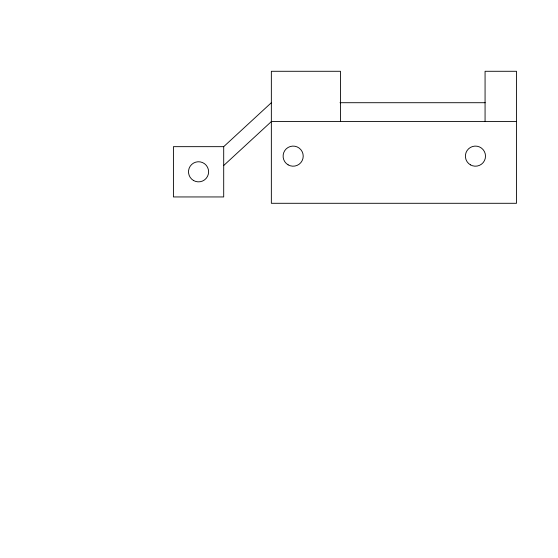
<?xml version="1.0" encoding="UTF-8"?>
<svg xmlns="http://www.w3.org/2000/svg" width="558" height="558" viewBox="0 0 558 558"><rect width="100%" height="100%" fill="white"/><g stroke="black" fill="none" stroke-linecap="round" stroke-linejoin="round"><path stroke-width="0.84" d="M223.702 146.663L223.702 196.946L173.412 196.946L173.412 146.663L223.702 146.663L271.348 102.714M223.702 165.517L271.348 121.574L516.499 121.574M340.01 102.714L485.202 102.714M485.069 121.574L485.069 71.285L516.499 71.285L516.499 203.293L271.348 203.293L271.348 71.285L340.492 71.285L340.492 121.574M470.422 164.854A10.058 10.058 0 0 0 485.509 156.149A10.058 10.058 0 0 0 470.422 147.438A10.058 10.058 0 0 0 470.422 164.854M288.13 164.854A10.058 10.058 0 0 0 303.217 156.149A10.058 10.058 0 0 0 288.13 147.438A10.058 10.058 0 0 0 288.13 164.854M193.528 180.513A10.058 10.058 0 0 0 208.615 171.808A10.058 10.058 0 0 0 193.528 163.096A10.058 10.058 0 0 0 193.528 180.513"/></g></svg>
